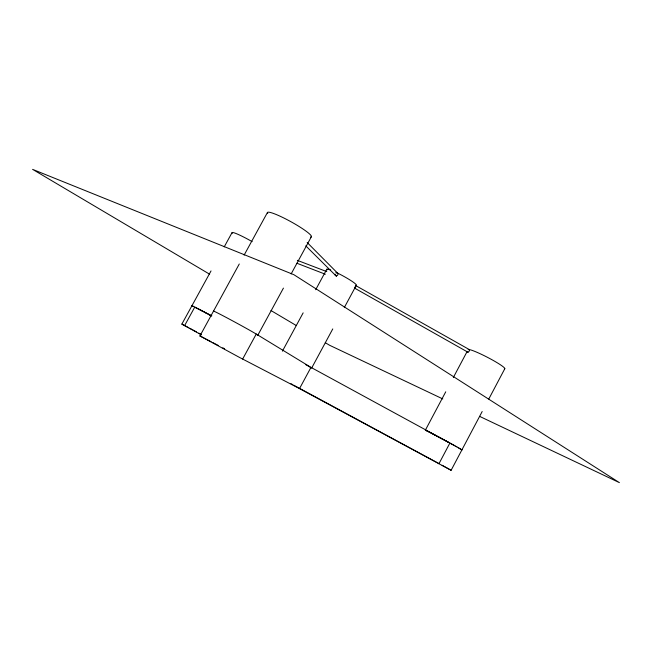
<?xml version="1.0" encoding="UTF-8"?>
<svg xmlns="http://www.w3.org/2000/svg" width="652" height="652" viewBox="0 0 652 652"><rect width="100%" height="100%" fill="white"/><g stroke="black" fill="none" stroke-linecap="round" stroke-linejoin="round"><path stroke-width="0.98" d="M355.984 285.446L354.492 288.062L467.916 352.194M211.101 341.713L199.911 335.919L239.235 357.28L299.521 388.608L451.119 470.288L482.178 411.542M488.772 399.057L504.795 368.73M438.918 463.792L449.888 443.058L455.927 446.375M445.74 391.803L425.324 430.247L426.424 430.687M453.336 377.5L467.101 351.567M299.521 388.608L310.971 367.378L256.244 334.052L242.642 359.065M332.773 328.918L311.623 368.111L308.73 366.334M344.313 307.54L356.326 285.266M257.858 335.136L283.433 288.111M291.151 273.913L311.411 236.652M282.406 351.151L303.147 312.87M315.69 289.724L326.782 269.252M199.944 335.927L239.276 263.987M244.133 255.095L267.475 212.446M201.419 334.892L181.859 324.109L211.028 270.93M224.239 246.847L232.071 232.577M184.597 325.641L194.777 307.076L211.843 315.829M355.666 285.543L469.31 349.57M297.377 260.368L326.766 271.607M181.859 324.109L188.746 327.744M296.953 263.261L325.348 274.231M425.487 430.263L427.647 431.29M461.363 449.684L461.918 449.88L456.832 446.881M461.151 449.587L461.909 449.888L458.56 447.859M442.806 398.934L329.684 345.307L325.299 342.716M479.603 416.367L619.4 482.635L293.873 274.696L32.6 169.365L209.626 274.207M193.114 306.236L191.949 305.715L192.519 306.122M426.921 430.931L427.5 431.216M428.168 431.551L428.91 431.926M428.348 431.64L429.994 432.48M429.733 432.349L436.571 435.911M200.082 309.855L191.949 305.723L192.609 306.179M430.63 432.806L448.592 442.349M195.494 307.442L196.293 307.858M212.902 342.65L218.306 345.47M222.813 347.826L224.622 348.763M197.98 308.746L198.933 309.244M199.936 309.773L202.275 311.02M437.272 436.286L443.8 439.758M200.979 310.336L203.432 311.64M203.188 311.509L205.812 312.919M204.337 312.129L207.026 313.579M189.732 328.274L191.843 329.399M192.951 329.993L196.407 331.86M444.566 440.173L445.919 440.907M198.77 333.139L201.126 334.411M293.653 385.161L438.494 463.319M446.457 441.192L449.049 442.602M206.692 313.4L209.088 314.696M310.971 367.378L454.917 445.813M208.249 314.24L211.468 315.992M209.479 314.908L210.694 315.568M442.089 465.275L451.135 470.288M290.979 383.702L292.756 384.68M455.838 446.327L456.881 446.905M305.723 364.639L308.062 365.959M270.963 310.531L296.383 325.584M305.78 245.861L336.53 276.391M307.182 242.511L337.712 273.286M336.212 272.903A1.557 1.385 -49.1 0 1 337.989 274.011A1.557 1.385 -49.1 0 1 336.448 275.78A1.557 1.385 -49.1 0 1 335.104 274.166M468.927 349.692A1.491 0.57 -59.4 0 1 469.505 350.205A1.491 0.57 -59.4 0 1 468.527 351.933A1.491 0.57 -59.4 0 1 467.72 351.811M468.16 349.602A20.677 2.152 27.4 0 1 489.473 358.38A20.677 2.152 27.4 0 1 504.371 368.918M232.454 233.326A18.663 1.801 28.9 0 1 252.145 241.639M335.91 272.283A16.805 1.85 28.4 0 1 351.795 281.159A16.805 1.85 28.4 0 1 355.511 285.364M327.019 269.879A16.805 1.85 28.4 0 1 330.686 270.018M267.752 213.587A25.094 3.276 28.9 0 1 290.653 221.566A25.094 3.276 28.9 0 1 310.482 237.092M214.141 311.583A25.241 0.53 28.5 0 1 235.885 322.634A25.241 0.53 28.5 0 1 257.116 334.9"/></g></svg>
